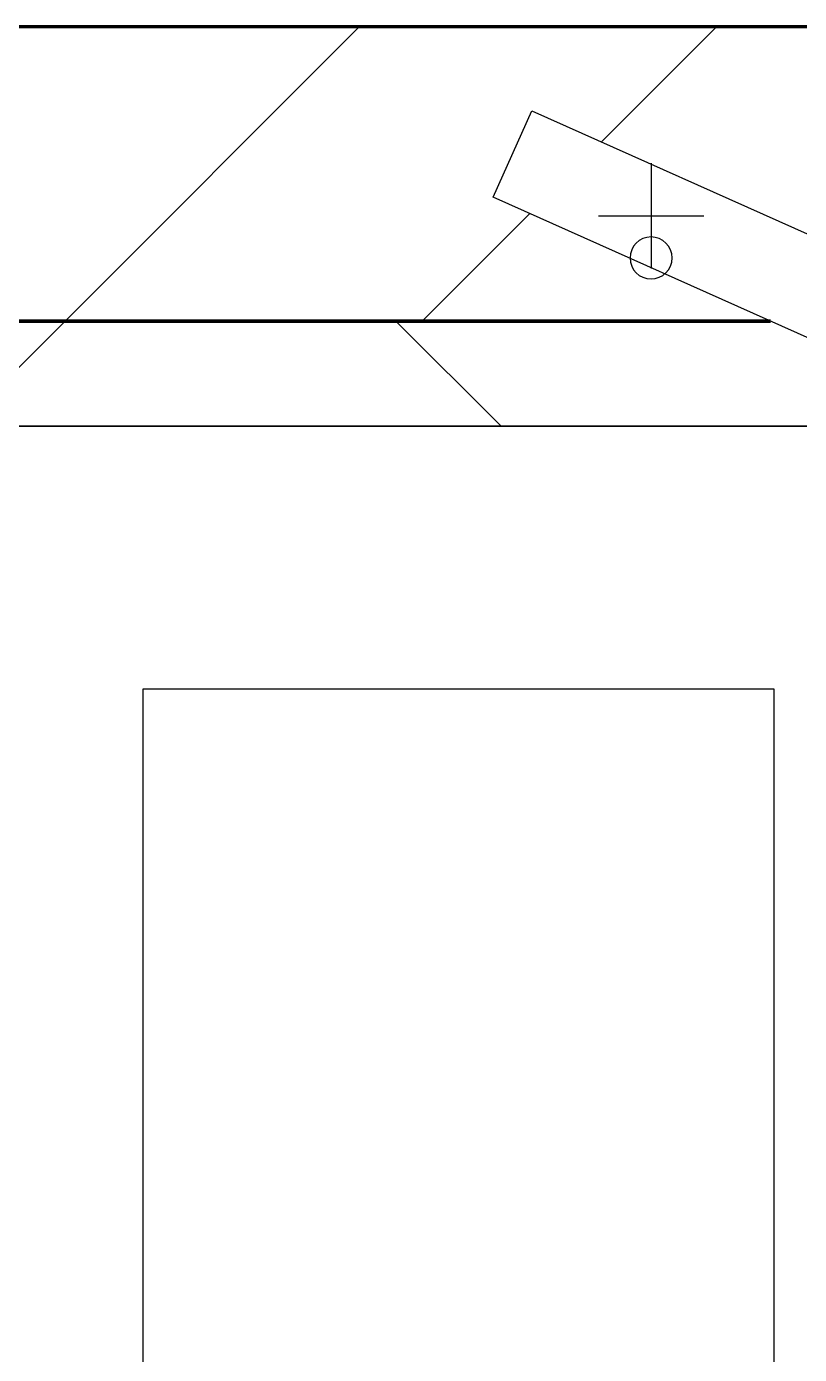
# Model space of a CAD drawing. Header units: millimetres. Extents: x -678720 to -601931, y -306 to 39239.
# Drawn here: x -665979 to -665612, y 8128 to 8759 of the extents above; entities that cross this region are included whole.
import ezdxf
from ezdxf.xclip import XClip

# ---------------------------------------------------------------- set-up
doc = ezdxf.new("R2010")
doc.units = ezdxf.units.MM
doc.header["$XCLIPFRAME"] = 0
doc.layers.add('000 - WIPEOUT', color=250, linetype='Continuous')
doc.layers.add('A11_ALU.SOLID SHEET', color=2, linetype='Continuous')
for name, color, linetype, lineweight in [('A-DOOR', 3, 'Continuous', 25), ('A-DOOR-E', 2, 'Continuous', 25), ('A-GLAZ-CURT', 2, 'Continuous', 9), ('A-WALL', 5, 'Continuous', 35), ('A-WALL-FNSH', 2, 'Continuous', 35), ('A-WALL-PATT', 1, 'Continuous', 35)]:
    doc.layers.add(name, color=color, linetype=linetype, lineweight=lineweight)

# ---------------------------------------------------------------- blocks, each defined once
blk = doc.blocks.new('DPA_AC-SG-PI - A1_1200x1300 mm-9660120-4234-01 ENLARGED MULTI-PURPOSE LEVEL - REFLECTED CEILING PLAN - SHEET 5')
at = {"layer": 'A-DOOR'}
for p, q in [((-500, 5), (-500, -45)), ((-525, -20), (-475, -20))]:
    blk.add_line(p, q, dxfattribs=at)
for start, end in [(0, 180), (180, 0)]:
    blk.add_arc((-500, -40), 10, start, end, dxfattribs=at)
at = {"layer": 'A-DOOR-E'}
for p, q in [((-575, -11.13), (-556.64, 29.95)), ((-556.64, 29.95), (511.63, -447.34)), ((493.28, -488.42), (-575, -11.13))]:
    blk.add_line(p, q, dxfattribs=at)
blk = doc.blocks.new('PPLS-PP19_Custom Tile Pattern - Custom Tile Pattern-V77-4234-01 ENLARGED MULTI-PURPOSE LEVEL - REFLECTED CEILING PLAN - SHEET 5')
at = {"layer": 'A-GLAZ-CURT'}
for p, q in [((31.34, 0), (300, 0)), ((300, 0), (31.34, 0)), ((195.99, 0), (213.31, 0)), ((213.31, 0), (195.99, 0)), ((230.06, 0), (300, 0)), ((143.25, -50), (300, -50)), ((300, -50), (143.25, -50))]:
    blk.add_line(p, q, dxfattribs=at)
for points, knots in [([(136.44, 0), (121.66, 0), (86.93, 0), (51.16, 0), (31.18, 0)], [-106.750556, -106.750556, -106.750556, -106.750556, -59.610984, 0, 0, 0, 0]), ([(31.33, 0), (34.8, 0), (52.2, 0), (88.72, 0), (120.63, 0), (138.28, 0), (138.53, 0)], [-401.364905, -401.364905, -401.364905, -401.364905, -390.253598, -346.313304, -291.370682, -290.5735, -290.5735, -290.5735, -290.5735]), ([(94.4, 0), (94.4, 0), (94.64, 0), (99.11, 0), (108.97, 0), (120.79, 0), (139.94, 0), (163.31, 0), (185.23, 0), (193.62, 0), (194.69, 0), (194.79, 0)], [-2348.345796, -2348.345796, -2348.345796, -2348.345796, -2310.419338, -2233.599744, -2052.234781, -1843.028543, -1530.39897, -1095.004608, -529.74427, -295.064701, -265.121568, -265.121568, -265.121568, -265.121568]), ([(157.9, 0), (156.77, 0), (151.67, 0), (143.29, 0), (134.04, 0), (126.24, 0), (118.6, 0), (114.23, 0), (111.98, 0), (105.66, 0), (105.23, 0), (105.23, 0)], [-10292.955006, -10292.955006, -10292.955006, -10292.955006, -10098.273015, -9847.788484, -9677.714971, -9567.007022, -9453.21225, -9220.200448, -9012.77275, -8966.157302, -8929.495943, -8929.495943, -8929.495943, -8929.495943]), ([(106.51, 0), (113.1, 0), (126.38, 0), (132.42, 0), (134.6, 0)], [-225.95701, -225.95701, -225.95701, -225.95701, -194.761443, -152.241002, -152.241002, -152.241002, -152.241002]), ([(168.37, 0), (167.68, 0), (162.47, 0), (147.24, 0), (120.16, 0), (106.52, 0)], [-543.375029, -543.375029, -543.375029, -543.375029, -530.793311, -458.593899, -403.882743, -403.882743, -403.882743, -403.882743]), ([(128.58, 0), (128.8, 0), (130.16, 0), (139.26, 0), (152.67, 0), (161.24, 0), (162.19, 0), (162.75, 0)], [-633.326174, -633.326174, -633.326174, -633.326174, -627.736123, -618.981161, -602.094757, -592.980799, -581.414464, -581.414464, -581.414464, -581.414464]), ([(137.1, 0), (136, 0), (133.64, 0), (129.87, 0), (129.11, 0)], [-670.405967, -670.405967, -670.405967, -670.405967, -651.020627, -640.742133, -640.742133, -640.742133, -640.742133]), ([(193.8, 0), (193.33, 0), (190.11, 0), (183.13, 0), (171, 0), (161.95, 0), (161.28, 0), (158.35, 0), (157.85, 0), (157.77, 0)], [-11665.349007, -11665.349007, -11665.349007, -11665.349007, -11565.880756, -11105.624034, -10839.086983, -10768.332124, -10666.779182, -10580.760289, -10550.278881, -10550.278881, -10550.278881, -10550.278881]), ([(300, 0), (286.53, 0), (254.22, 0), (207.11, 0), (177.41, 0), (159.34, 0), (158.33, 0), (158.3, 0)], [-285.253232, -285.253232, -285.253232, -285.253232, -244.693688, -187.987675, -143.776725, -129.632772, -123.352749, -123.352749, -123.352749, -123.352749]), ([(159.07, 0), (159.13, 0), (160.84, 0), (164.76, 0), (170, 0), (172.41, 0)], [-115.643202, -115.643202, -115.643202, -115.643202, -114.681583, -87.660824, -70.499482, -70.499482, -70.499482, -70.499482]), ([(162.75, 0), (165.4, 0), (170.91, 0), (172.61, 0), (172.61, 0)], [-111.264224, -111.264224, -111.264224, -111.264224, -56.742688, -19.085662, -19.085662, -19.085662, -19.085662]), ([(247.1, 0), (246.76, 0), (245.04, 0), (238.34, 0), (226.56, 0), (221.1, 0), (200.27, 0), (182.99, 0), (174.27, 0), (169.67, 0), (168.99, 0)], [-9649.085549, -9649.085549, -9649.085549, -9649.085549, -9581.591397, -9406.094246, -9221.510254, -9016.44624, -8717.832359, -8253.978395, -8152.463617, -8069.855175, -8069.855175, -8069.855175, -8069.855175]), ([(215.22, 0), (214.62, 0), (210.55, 0), (203.98, 0), (187.54, 0), (175.3, 0), (169.49, 0)], [-203.825446, -203.825446, -203.825446, -203.825446, -198.527383, -184.406837, -162.427601, -142.916156, -142.916156, -142.916156, -142.916156]), ([(172.25, 0), (177.3, 0), (193.34, 0), (201.73, 0), (208.81, 0), (213.9, 0), (241.96, 0), (266.73, 0), (281.71, 0), (291.71, 0), (296.52, 0), (297.86, 0), (298.09, 0)], [-7962.810337, -7962.810337, -7962.810337, -7962.810337, -7784.112253, -7606.717214, -7289.299508, -7042.621073, -6582.165592, -6068.460911, -5766.029927, -5566.724884, -5280.360606, -5199.253518, -5199.253518, -5199.253518, -5199.253518]), ([(172.43, 0), (177.91, 0), (187.99, 0), (201.08, 0), (207.47, 0), (213.96, 0), (215.11, 0)], [-254.988711, -254.988711, -254.988711, -254.988711, -237.955587, -223.92608, -215.862851, -208.75215, -208.75215, -208.75215, -208.75215]), ([(172.88, 0), (173.46, 0), (177.57, 0), (185.98, 0), (208.82, 0), (219.42, 0), (230.06, 0)], [-69.385921, -69.385921, -69.385921, -69.385921, -65.295536, -41.623857, -24.459831, 0, 0, 0, 0]), ([(300, 0), (288.22, 0), (262, 0), (230.43, 0), (219.94, 0), (219.02, 0)], [-12528.858583, -12528.858583, -12528.858583, -12528.858583, -11905.454923, -11162.864862, -10856.732305, -10856.732305, -10856.732305, -10856.732305]), ([(219.9, 0), (220.86, 0), (227.84, 0), (242.06, 0), (246.54, 0), (246.96, 0)], [-10670.940496, -10670.940496, -10670.940496, -10670.940496, -10511.382485, -9925.173265, -9834.877357, -9834.877357, -9834.877357, -9834.877357]), ([(284.76, 0), (284.76, 0), (285.09, 0), (287.47, 0), (293.59, 0), (297.76, 0), (300, 0)], [-4110.630118, -4110.630118, -4110.630118, -4110.630118, -4053.389046, -3959.664717, -3862.421465, -3746.95702, -3746.95702, -3746.95702, -3746.95702]), ([(297.38, 0), (295.84, 0), (291.62, 0), (285.38, 0), (284.87, 0)], [-4803.172655, -4803.172655, -4803.172655, -4803.172655, -4358.271401, -4143.037883, -4143.037883, -4143.037883, -4143.037883])]:
    blk.add_open_spline(points, degree=3, knots=knots, dxfattribs=at)
for points in [[(168.74, 0), (168.74, 0), (169.81, 0), (171.51, 0)], [(195.11, 0), (194.91, 0), (194.44, 0), (193.8, 0)]]:
    blk.add_open_spline(points, degree=3, dxfattribs=at)
blk = doc.blocks.new('PPLS-PP19_Custom Tile Pattern - Custom Tile Pattern-V78-4234-01 ENLARGED MULTI-PURPOSE LEVEL - REFLECTED CEILING PLAN - SHEET 5')
at = {"layer": 'A-GLAZ-CURT'}
for p, q in [((-300, 0), (300, 0)), ((300, 0), (-300, 0)), ((-293.07, 0), (-275.75, 0)), ((-275.75, 0), (-293.07, 0)), ((-222.32, 0), (-205, 0)), ((-205, 0), (-222.32, 0)), ((-300, -50), (300, -50)), ((300, -50), (-300, -50))]:
    blk.add_line(p, q, dxfattribs=at)
at = {"layer": 'A-GLAZ-CURT', "flags": 128}
for points in [[(-300, 0), (-291.56, 0), (-283.3, 0), (-275.2, 0), (-267.26, 0), (-259.45, 0), (-251.77, 0), (-244.2, 0), (-236.74, 0), (-229.36, 0), (-222.06, 0), (-214.83, 0), (-207.71, 0), (-200.76, 0), (-194.02, 0), (-187.54, 0), (-181.38, 0), (-175.58, 0), (-170.25, 0), (-165.64, 0), (-162.01, 0), (-159.53, 0), (-157.46, 0), (-154.52, 0), (-149.42, 0), (-141.84, 0), (-132.81, 0), (-126.08, 0)], [(-164.95, 0), (-169.65, 0), (-174.47, 0), (-179.49, 0), (-184.81, 0), (-190.44, 0), (-196.37, 0), (-202.58, 0), (-209.04, 0), (-215.73, 0), (-222.63, 0), (-229.72, 0), (-236.97, 0), (-244.39, 0), (-251.96, 0), (-259.67, 0), (-267.51, 0), (-275.48, 0), (-283.55, 0), (-291.73, 0), (-300, 0)], [(-125.17, 0), (-128.55, 0), (-134.16, 0), (-140.03, 0), (-145.5, 0), (-150.63, 0), (-155.53, 0), (-160.27, 0), (-163.89, 0)]]:
    blk.add_lwpolyline(points, dxfattribs=at)
at = {"layer": 'A-GLAZ-CURT'}
for points, knots in [([(-300, 0), (-284.65, 0), (-236.57, 0), (-174.61, 0), (-129.95, 0), (-110.8, 0), (-99.5, 0), (-91.46, 0)], [-5323.127839, -5323.127839, -5323.127839, -5323.127839, -4502.809032, -2700.551212, -1002.059161, -460.363443, 0, 0, 0, 0]), ([(-163.88, 0), (-179.37, 0), (-215.61, 0), (-262.56, 0), (-294.48, 0), (-300, 0)], [-16338.840177, -16338.840177, -16338.840177, -16338.840177, -15131.813646, -13729.592194, -13439.944408, -13439.944408, -13439.944408, -13439.944408]), ([(-137.88, 0), (-140.56, 0), (-147.66, 0), (-147.69, 0), (-158.72, 0), (-174.02, 0), (-185.59, 0), (-209.77, 0), (-232.01, 0), (-255.22, 0), (-262.59, 0), (-264.9, 0), (-265.4, 0)], [-3187.727384, -3187.727384, -3187.727384, -3187.727384, -2919.378265, -2477.344047, -2237.412286, -2029.680487, -1755.085331, -1400.429864, -858.079193, -543.655514, -208.940337, 0, 0, 0, 0]), ([(-258.6, 0), (-257.91, 0), (-254.26, 0), (-241.25, 0), (-225.99, 0), (-213.1, 0), (-200.2, 0), (-185.8, 0), (-173.86, 0), (-164.75, 0), (-163.88, 0)], [-5722.54675, -5722.54675, -5722.54675, -5722.54675, -5657.471696, -5413.335975, -5017.494783, -4832.723979, -4666.091899, -4349.945572, -4000.813434, -3963.533109, -3963.533109, -3963.533109, -3963.533109]), ([(-133.82, 0), (-135.51, 0), (-137.8, 0), (-149.31, 0), (-162.01, 0), (-177.91, 0), (-199.46, 0), (-216.65, 0), (-231.26, 0), (-233.46, 0), (-234, 0)], [-2731.647847, -2731.647847, -2731.647847, -2731.647847, -2418.507304, -2308.929706, -2113.765672, -1763.376603, -1422.553702, -978.033455, -846.069444, -682.911962, -682.911962, -682.911962, -682.911962]), ([(-233.49, 0), (-233.44, 0), (-232.38, 0), (-230.74, 0), (-225.3, 0), (-223.63, 0)], [-455.274641, -455.274641, -455.274641, -455.274641, -440.605512, -119.536984, 0, 0, 0, 0]), ([(-223.63, 0), (-219.39, 0), (-206.17, 0), (-188.58, 0), (-173.09, 0), (-165.89, 0), (-163.88, 0)], [-5463.295695, -5463.295695, -5463.295695, -5463.295695, -5161.076232, -4739.070012, -4465.409639, -4359.606866, -4359.606866, -4359.606866, -4359.606866]), ([(-72.93, 0), (-75.51, 0), (-91.45, 0), (-122.08, 0), (-153.49, 0), (-163.62, 0)], [-19442.345229, -19442.345229, -19442.345229, -19442.345229, -18935.241197, -17136.203329, -16345.600353, -16345.600353, -16345.600353, -16345.600353]), ([(-163.36, 0), (-159.56, 0), (-149.97, 0), (-136.84, 0), (-127.33, 0), (-124.19, 0), (-123.43, 0), (-123.28, 0)], [-4350.402127, -4350.402127, -4350.402127, -4350.402127, -4149.119819, -3839.893365, -3647.167523, -3488.92562, -3439.852845, -3439.852845, -3439.852845, -3439.852845]), ([(-152.35, 0), (-151.03, 0), (-147.71, 0), (-143.57, 0), (-138.62, 0)], [-3494.978217, -3494.978217, -3494.978217, -3494.978217, -3371.022232, -3227.460399, -3227.460399, -3227.460399, -3227.460399]), ([(-118.78, 0), (-121.86, 0), (-126.28, 0), (-136.96, 0), (-147.46, 0), (-150.03, 0), (-150.57, 0)], [-5938.474035, -5938.474035, -5938.474035, -5938.474035, -5700.061948, -5508.838257, -5298.784692, -5196.16478, -5196.16478, -5196.16478, -5196.16478]), ([(-150.34, 0), (-150.07, 0), (-147.75, 0), (-142.6, 0), (-127.26, 0), (-110.86, 0), (-102.11, 0), (-98.22, 0)], [-4948.728362, -4948.728362, -4948.728362, -4948.728362, -4883.323924, -4440.880425, -4054.690705, -3793.097032, -3587.828063, -3587.828063, -3587.828063, -3587.828063]), ([(-97.97, 0), (-101.68, 0), (-115.86, 0), (-130.52, 0), (-147.74, 0), (-149.07, 0)], [-7198.931475, -7198.931475, -7198.931475, -7198.931475, -7004.680444, -6449.282163, -6277.220794, -6277.220794, -6277.220794, -6277.220794]), ([(-148.23, 0), (-146.94, 0), (-140.15, 0), (-137.28, 0), (-133.93, 0), (-128.78, 0), (-126.5, 0)], [-6162.058746, -6162.058746, -6162.058746, -6162.058746, -6017.569127, -5560.701257, -5364.112219, -5231.017328, -5231.017328, -5231.017328, -5231.017328]), ([(-97.96, 0), (-99.4, 0), (-108.59, 0), (-122.65, 0), (-139.03, 0), (-146.11, 0), (-146.95, 0)], [-1454.752789, -1454.752789, -1454.752789, -1454.752789, -1374.161226, -945.742622, -741.901385, -489.130243, -489.130243, -489.130243, -489.130243]), ([(-146.69, 0), (-146.59, 0), (-145.49, 0), (-135.69, 0), (-128.29, 0), (-125.15, 0)], [-420.34245, -420.34245, -420.34245, -420.34245, -406.956646, -290.263673, 0, 0, 0, 0]), ([(-127.41, 0), (-131.63, 0), (-133.16, 0), (-134.09, 0), (-134.15, 0)], [-8540.990293, -8540.990293, -8540.990293, -8540.990293, -8266.114998, -8246.473386, -8246.473386, -8246.473386, -8246.473386]), ([(-134.15, 0), (-133.32, 0), (-130.31, 0), (-117.33, 0), (-92.04, 0), (-74.02, 0), (-62.74, 0), (-60.36, 0), (-59.97, 0)], [-7657.439573, -7657.439573, -7657.439573, -7657.439573, -7293.749979, -6839.55839, -6236.997189, -5713.340575, -5140.470607, -5006.787413, -5006.787413, -5006.787413, -5006.787413]), ([(-120.13, 0), (-120.14, 0), (-120.24, 0), (-121.3, 0), (-129.25, 0), (-133.82, 0)], [-2933.992132, -2933.992132, -2933.992132, -2933.992132, -2920.575025, -2840.280255, -2731.647847, -2731.647847, -2731.647847, -2731.647847]), ([(-113.43, 0), (-113.44, 0), (-113.96, 0), (-119.73, 0), (-125.43, 0), (-127.03, 0), (-127.41, 0)], [-328.499627, -328.499627, -328.499627, -328.499627, -282.672656, -98.539552, -24.539552, 0, 0, 0, 0]), ([(-126.5, 0), (-122.44, 0), (-112.5, 0), (-103.26, 0), (-98.5, 0)], [-5231.017328, -5231.017328, -5231.017328, -5231.017328, -4994.692869, -4732.825202, -4732.825202, -4732.825202, -4732.825202]), ([(-125.15, 0), (-124.93, 0), (-121.96, 0), (-113.01, 0), (-98.9, 0), (-85.29, 0), (-71.67, 0), (-65.93, 0), (-65.07, 0)], [-3362.7396, -3362.7396, -3362.7396, -3362.7396, -3342.215224, -3074.362186, -2902.289527, -2605.247022, -2322.099534, -2241.8264, -2241.8264, -2241.8264, -2241.8264]), ([(-122.08, 0), (-122.01, 0), (-121.69, 0), (-121.2, 0), (-120.88, 0)], [-3136.336417, -3136.336417, -3136.336417, -3136.336417, -3110.304437, -3035.164275, -3035.164275, -3035.164275, -3035.164275]), ([(-99.02, 0), (-101.77, 0), (-106.74, 0), (-114.02, 0), (-117.28, 0), (-118.78, 0)], [-371.154627, -371.154627, -371.154627, -371.154627, -229.489605, -116.330425, 0, 0, 0, 0]), ([(-117.74, 0), (-117.19, 0), (-114.78, 0), (-113.43, 0), (-113.43, 0)], [-821.249067, -821.249067, -821.249067, -821.249067, -394.672656, -330.879064, -330.879064, -330.879064, -330.879064]), ([(-97.98, 0), (-102.05, 0), (-110.57, 0), (-116.56, 0), (-117.56, 0)], [-1794.209826, -1794.209826, -1794.209826, -1794.209826, -1433.981041, -985.49888, -985.49888, -985.49888, -985.49888]), ([(-115.82, 0), (-114.96, 0), (-110.41, 0), (-96.78, 0), (-71.33, 0), (-42.53, 0), (-12.78, 0), (4.23, 0), (9.64, 0), (10.14, 0), (10.18, 0)], [-5724.064692, -5724.064692, -5724.064692, -5724.064692, -5430.283136, -5103.229623, -4799.173296, -4065.652676, -3589.737505, -3285.047089, -3066.359526, -3044.715262, -3044.715262, -3044.715262, -3044.715262]), ([(9.32, 0), (9.08, 0), (7.65, 0), (2.57, 0), (-12.23, 0), (-25.64, 0), (-40, 0), (-56.24, 0), (-75.59, 0), (-94, 0), (-112.01, 0), (-114.94, 0), (-115.63, 0)], [-2922.926651, -2922.926651, -2922.926651, -2922.926651, -2882.788014, -2720.818881, -2518.50168, -2125.455881, -1792.521578, -1466.981642, -1208.454564, -789.402658, -501.969187, -243.577221, -243.577221, -243.577221, -243.577221])]:
    blk.add_open_spline(points, degree=3, knots=knots, dxfattribs=at)
blk.add_open_spline([(-163.35, 0), (-160.71, 0), (-158.28, 0), (-157.22, 0)], degree=3, dxfattribs=at)
blk = doc.blocks.new('*U321')
at = {"layer": 'A-GLAZ-CURT', "rotation": 180}
for name, p in [('PPLS-PP19_Custom Tile Pattern - Custom Tile Pattern-V78-4234-01 ENLARGED MULTI-PURPOSE LEVEL - REFLECTED CEILING PLAN - SHEET 5', (-33065, -710)), ('PPLS-PP19_Custom Tile Pattern - Custom Tile Pattern-V77-4234-01 ENLARGED MULTI-PURPOSE LEVEL - REFLECTED CEILING PLAN - SHEET 5', (-32465, -710))]:
    blk.add_blockref(name, p, dxfattribs=at)
blk = doc.blocks.new('*U605')
at = {"color": 3}
blk.add_wipeout([(-275, -16450), (275, -16450), (275, -16750), (-275, -16750)], dxfattribs=at).dxf.layer = '000 - WIPEOUT'
at = {"layer": 'A11_ALU.SOLID SHEET', "color": 0, "linetype": 'ByBlock'}
blk.add_lwpolyline([(-275, -16750), (275, -16750), (275, -16450), (-275, -16450)], close=True, dxfattribs=at)
blk = doc.blocks.new('*U743')
blk.add_lwpolyline([(21173.36, -580), (28210, -580), (28210, -6849.96), (45954.15, -6849.96), (45954.15, 600), (82995.06, 600), (83086.47, 650), (90052, 650), (90392, 990), (103159.16, 990), (103159.16, 4990), (21173.36, 4990), (21173.36, 3485.45), (21203.36, 3485.45), (21203.36, 925.54), (21173.36, 925.54), (21173.36, -580)])
at = {"layer": 'A11_ALU.SOLID SHEET', "color": 0, "linetype": 'ByBlock', "rotation": 90}
blk.add_blockref('*U605', (62308.5, 4590), dxfattribs=at)

msp = doc.modelspace()

# ---------------------------------------------------------------- block references
at = {"layer": 'A11_ALU.SOLID SHEET'}
ref = msp.add_blockref('*U743', (-744682.37, 3579.02), dxfattribs=at)
XClip(ref).set_block_clipping_path([(69798.6834257276, -3885.5002684942), (120965.0023936313, 33679.9972602262)])

# ---------------------------------------------------------------- next in the draw order: hatches: boundary and pattern name
at = {"layer": 'A-WALL-PATT', "lineweight": 9}
h = msp.add_hatch(dxfattribs=at)
h.set_pattern_fill('FP_2', color=256, style=0, pattern_type=2)
h.set_pattern_definition([(45, (0, 0), (-84.852814, 84.852814), [])])
h.paths.add_polyline_path([(-645614.94, 8619.02), (-644025.62, 8619.02), (-644076.02, 8641.53), (-644079.79, 8639.36), (-644084.96, 8639.36), (-644091.03, 8644.02), (-644092.03, 8648.69), (-644157.37, 8677.88), (-644139.02, 8718.97), (-643915.31, 8619.02), (-632557.37, 8619.02), (-632557.37, 8759.02), (-674883.69, 8759.02), (-674883.69, 8619.02), (-672825.62, 8619.02), (-672876.02, 8641.53), (-672879.79, 8639.36), (-672884.96, 8639.36), (-672891.03, 8644.02), (-672892.03, 8648.69), (-672957.37, 8677.88), (-672939.02, 8718.97), (-672715.31, 8619.02), (-669225.62, 8619.02), (-669276.02, 8641.53), (-669279.79, 8639.36), (-669284.96, 8639.36), (-669291.03, 8644.02), (-669292.03, 8648.69), (-669357.37, 8677.88), (-669339.02, 8718.97), (-669115.31, 8619.02), (-665625.62, 8619.02), (-665676.02, 8641.53), (-665679.79, 8639.36), (-665684.96, 8639.36), (-665691.03, 8644.02), (-665692.03, 8648.69), (-665757.37, 8677.88), (-665739.02, 8718.97), (-665515.31, 8619.02), (-662025.62, 8619.02), (-662076.02, 8641.53), (-662079.79, 8639.36), (-662084.96, 8639.36), (-662091.03, 8644.02), (-662092.03, 8648.69), (-662157.37, 8677.88), (-662139.02, 8718.97), (-661915.31, 8619.02), (-658425.62, 8619.02), (-658476.02, 8641.53), (-658479.79, 8639.36), (-658484.96, 8639.36), (-658491.03, 8644.02), (-658492.03, 8648.69), (-658557.37, 8677.88), (-658539.02, 8718.97), (-658315.31, 8619.02), (-654825.62, 8619.02), (-654876.02, 8641.53), (-654879.79, 8639.36), (-654884.96, 8639.36), (-654891.03, 8644.02), (-654892.03, 8648.69), (-654957.37, 8677.88), (-654939.02, 8718.97), (-654715.31, 8619.02), (-651225.62, 8619.02), (-651276.02, 8641.53), (-651279.79, 8639.36), (-651284.96, 8639.36), (-651291.03, 8644.02), (-651292.03, 8648.69), (-651357.37, 8677.88), (-651339.02, 8718.97), (-651115.31, 8619.02), (-647625.62, 8619.02), (-647676.02, 8641.53), (-647679.79, 8639.36), (-647684.96, 8639.36), (-647691.03, 8644.02), (-647692.03, 8648.69), (-647757.37, 8677.88), (-647739.02, 8718.97), (-647515.31, 8619.02), (-645746.78, 8619.02)])
h = msp.add_hatch(dxfattribs=at)
h.set_pattern_fill('FP_3', color=256, style=0, pattern_type=2)
h.set_pattern_definition([(45, (0, 0), (-212.13203, 212.13203), []), (135, (0, 0), (-212.13203, -212.13203), [])])
h.paths.add_polyline_path([(-637582.37, 8569.02), (-637582.37, 8619.02), (-643915.31, 8619.02), (-643803.39, 8569.02), (-641132.34, 8569.02)])
h.paths.add_polyline_path([(-659985.63, 8569.02), (-658313.71, 8569.02), (-658425.62, 8619.02), (-661915.31, 8619.02), (-661803.39, 8569.02), (-660051.55, 8569.02)])
h.paths.add_polyline_path([(-653657.25, 8569.02), (-651113.71, 8569.02), (-651225.62, 8619.02), (-654715.31, 8619.02), (-654603.39, 8569.02), (-653782.37, 8569.02)])
h.paths.add_polyline_path([(-643913.71, 8569.02), (-644025.62, 8619.02), (-647515.31, 8619.02), (-647403.39, 8569.02), (-643966.93, 8569.02)])
h.paths.add_polyline_path([(-658203.39, 8569.02), (-654713.71, 8569.02), (-654825.62, 8619.02), (-658315.31, 8619.02), (-658205.78, 8570.08)])
h.paths.add_polyline_path([(-662292.85, 8569.02), (-661913.71, 8569.02), (-662025.62, 8619.02), (-665515.31, 8619.02), (-665403.39, 8569.02), (-662358.77, 8569.02)])
h.paths.add_polyline_path([(-647513.71, 8569.02), (-647625.62, 8619.02), (-651115.31, 8619.02), (-651003.39, 8569.02), (-647526.64, 8569.02)])
h.paths.add_polyline_path([(-666973.22, 8569.02), (-665513.71, 8569.02), (-665625.62, 8619.02), (-669115.31, 8619.02), (-669003.39, 8569.02), (-667105.06, 8569.02)])
h.paths.add_polyline_path([(-670928.45, 8569.02), (-669113.71, 8569.02), (-669225.62, 8619.02), (-672715.31, 8619.02), (-672603.39, 8569.02), (-670994.37, 8569.02)])
h.paths.add_polyline_path([(-672906.07, 8569.02), (-672713.71, 8569.02), (-672825.62, 8619.02), (-674883.69, 8619.02), (-674883.69, 8569.02), (-672957.37, 8569.02)])

# ---------------------------------------------------------------- next in the draw order: linework, layer by layer
at = {"layer": 'A-WALL', "color": 7, "lineweight": 70}
for p, q in [((-668182.37, 8759.02), (-665782.37, 8759.02)), ((-665782.37, 8759.02), (-664582.37, 8759.02)), ((-665782.37, 8619.02), (-668182.37, 8619.02)), ((-668182.37, 8619.02), (-665782.37, 8619.02)), ((-665625.62, 8619.02), (-665782.37, 8619.02)), ((-665782.37, 8619.02), (-665625.62, 8619.02))]:
    msp.add_line(p, q, dxfattribs=at)
at = {"layer": 'A-WALL-FNSH', "color": 250}
for p, q in [((-665782.37, 8569.02), (-668182.37, 8569.02)), ((-665513.71, 8569.02), (-665782.37, 8569.02))]:
    msp.add_line(p, q, dxfattribs=at)

# ---------------------------------------------------------------- next in the draw order: block references
msp.add_blockref('*U321', (-633017.37, 9279.02))
at = {"layer": 'A-DOOR-E'}
msp.add_blockref('DPA_AC-SG-PI - A1_1200x1300 mm-9660120-4234-01 ENLARGED MULTI-PURPOSE LEVEL - REFLECTED CEILING PLAN - SHEET 5', (-665182.37, 8689.02), dxfattribs=at)

doc.saveas('drawing.dxf')
